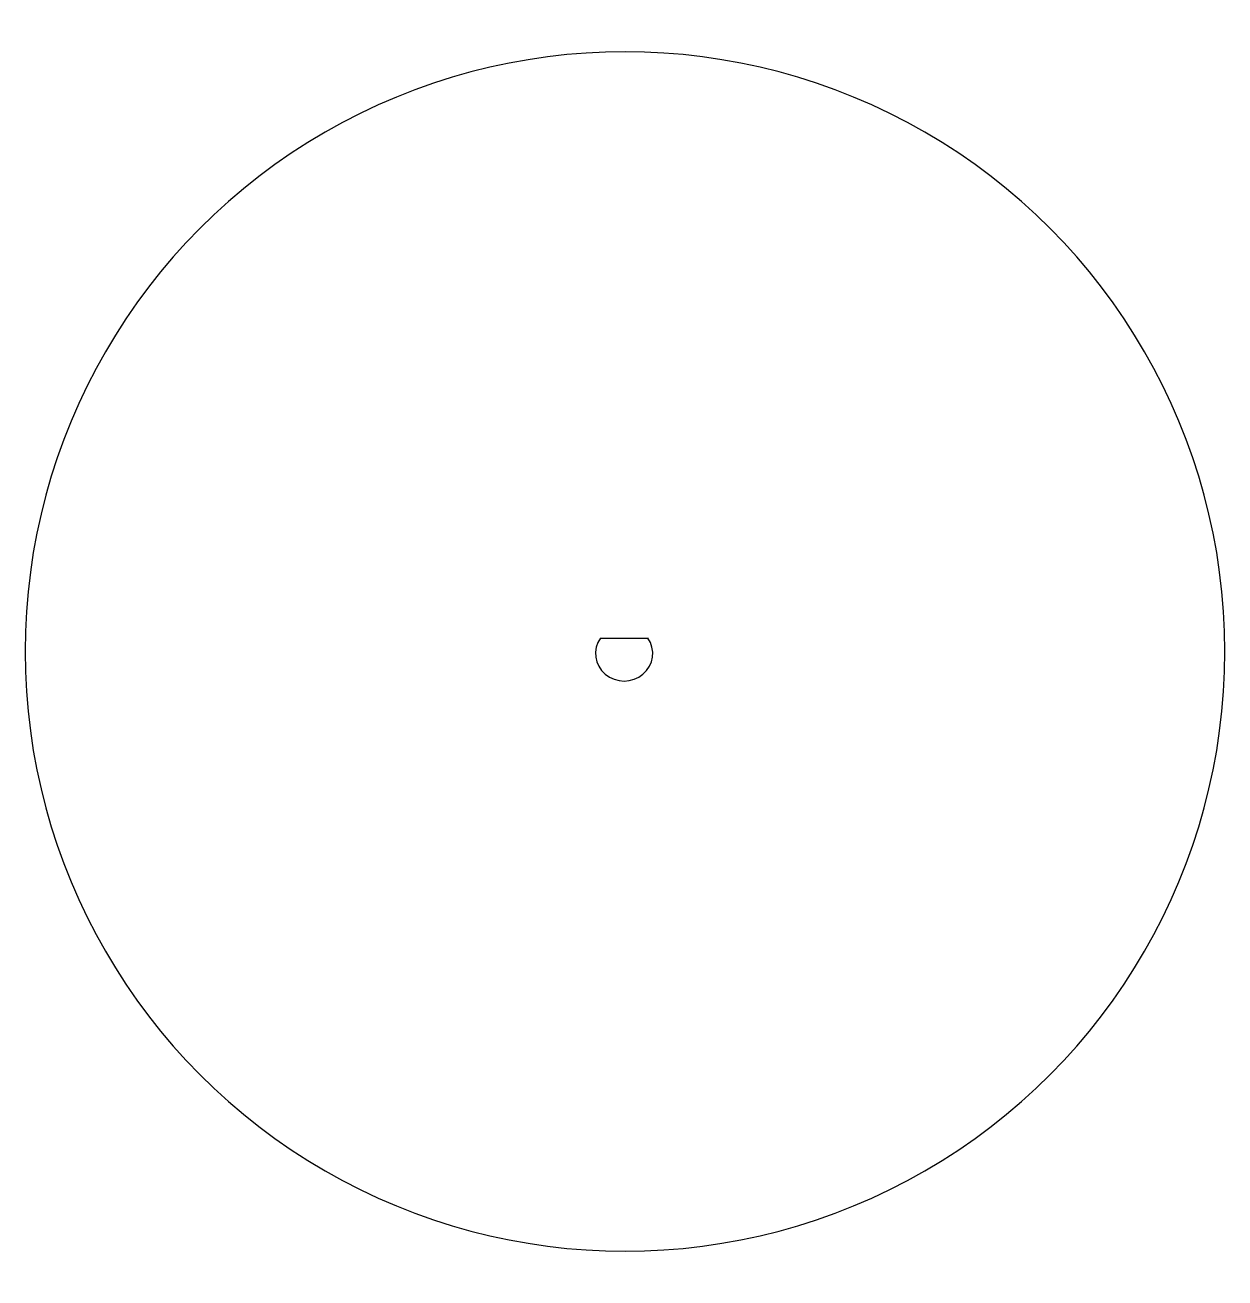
# Model space of a CAD drawing. Extents: x 0 to 432, y 17 to 468.
import ezdxf

# ---------------------------------------------------------------- set-up
doc = ezdxf.new("R2010")
doc.units = 0
doc.layers.get('0').update_dxf_attribs({"linetype": 'CONTINUOUS'})

msp = doc.modelspace()

# ---------------------------------------------------------------- linework, layer by layer
at = {"color": 1}
msp.add_lwpolyline([(224.78163, 247.4247), (207.530623, 247.4247)], dxfattribs=at)
msp.add_lwpolyline([(432.375, 242.705925)], close=True, dxfattribs=at)
for points in [[(324.375, 429.767412), (257.544367, 468.352096), (175.205633, 468.352096), (108.375, 429.767412)], [(108.375, 429.767412), (41.544367, 391.182729), (0.375, 319.875292), (0.375, 242.705925)], [(432.375, 242.705925), (432.375, 319.875292), (391.205633, 391.182729), (324.375, 429.767412)], [(207.512029, 247.52175), (204.608925, 243.394084), (205.349386, 237.836218), (209.240941, 234.544616)], [(222.854477, 234.544616), (226.746032, 237.836218), (227.486493, 243.394084), (224.583389, 247.52175)], [(0.375, 242.705925), (0.375, 165.536558), (41.544367, 94.229121), (108.375, 55.644438)], [(324.375, 55.644438), (391.205633, 94.229121), (432.375, 165.536558), (432.375, 242.705925)], [(209.240941, 234.544616), (213.132496, 231.253014), (218.962922, 231.253014), (222.854477, 234.544616)], [(108.375, 55.644438), (175.205633, 17.059754), (257.544367, 17.059754), (324.375, 55.644438)]]:
    msp.add_open_spline(points, degree=3, dxfattribs=at)

doc.saveas('drawing.dxf')
